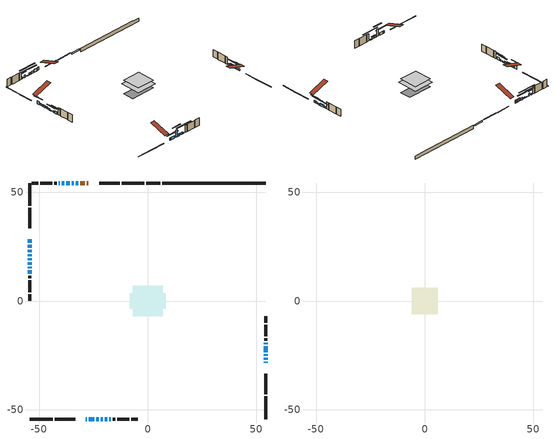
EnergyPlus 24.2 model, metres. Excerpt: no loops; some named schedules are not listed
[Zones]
conditioned space
 floor outside (Floor1 construction): -1.81,-1.81 -1.81,1.81 1.81,1.81 1.81,-1.81 z0.46
 floor adiabatic (Floor3 construction): -1.07,-1.07 -1.07,1.07 1.07,1.07 1.07,-1.07 z0.46
 floor adiabatic (AdiabaticFloorConstruction): -6.94,-6.94 -6.94,6.94 6.94,6.94 6.94,-6.94 z2.9
 floor foundation (Slab1 construction): -8.29,-3.6 -8.29,3.6 8.29,3.6 8.29,-3.6 z-1.98
 floor foundation (Slab2 construction): -1.07,-1.07 -1.07,1.07 1.07,1.07 1.07,-1.07 z-0.46
 wall outside (RimJoist1 construction): -1.52,54.28 -12.04,54.28 / -54.28,-54.28 -43.77,-54.28 / -54.28,54.28 -54.28,43.77 / 54.28,-54.28 54.28,-43.77 z0.46:0.76
 wall outside (RimJoist2 construction): -12.97,54.28 -22.36,54.28 / -42.84,-54.28 -33.45,-54.28 / -54.28,42.84 -54.28,33.45 / 54.28,-42.84 54.28,-33.45 z0.46:0.76
 wall outside (AdiabaticWallConstruction 1): -27.31,54.28 -28.12,54.28 / -29.05,54.28 -30.98,54.28 z0.46:2.49
 wall outside (AdiabaticWallConstruction): 54.28,-28.5 54.28,-27.99 / -28.5,-54.28 -28.09,-54.28 z0.46:1.99; -54.28,28.5 -54.28,26.87 z0.46:2.49; 54.28,-27.06 54.28,-26.2 / -21.65,-54.28 -20.78,-54.28 z0.46:1.73; 54.28,-25.27 54.28,-24.46 z0.46:1.48; -27.16,-54.28 -24.72,-54.28 / -31.9,54.28 -33.12,54.28 / -54.28,14.13 -54.28,12.45 z0.46:1.98; -23.8,-54.28 -22.58,-54.28 z0.46:5.34; -54.28,25.95 -54.28,24.47 / -54.28,21.45 -54.28,20.64 / -19.86,-54.28 -18.69,-54.28 z0.46:1.63; -54.28,23.54 -54.28,22.38 z0.46:1.78; -54.28,19.71 -54.28,18.79 / 54.28,-19.86 54.28,-19.3 / -40.44,54.28 -41,54.28 z0.46:1.38; 54.28,-23.53 54.28,-20.79 z0.46:1.68; -34.05,54.28 -34.91,54.28 z0.46:1.32; -17.76,-54.28 -16.94,-54.28 / -35.84,54.28 -37.47,54.28 z0.46:0.97; -38.4,54.28 -39.51,54.28 z0.46:2.19; -54.28,17.87 -54.28,16.64 z0.46:1.07; -54.28,15.72 -54.28,15.05 z0.46:1.43
 wall outside (Wall1 construction): -41.93,54.28 -43.08,54.28 / -16.02,-54.28 -14.87,-54.28 / -54.28,11.52 -54.28,10.37 / 54.28,-18.37 54.28,-17.22 z0.46:5.34
 wall outside (Wall2 construction): -44.01,54.28 -49.34,54.28 / -13.94,-54.28 -8.61,-54.28 / -54.28,9.44 -54.28,4.11 / 54.28,-16.29 54.28,-10.96 z0.46:5.34
 wall outside (Wall3 construction): -50.27,54.28 -53.36,54.28 / -7.68,-54.28 -4.59,-54.28 / -54.28,3.18 -54.28,0.09 / 54.28,-10.03 54.28,-6.94 z0.46:5.34
 wall foundation (FoundationWall1 construction): 6.74,54.28,-1.98 6.74,54.28,0.46 49.53,54.28,0.46 49.53,54.28,0.2 54.28,54.28,0.2 54.28,54.28,-1.98
 wall foundation (FoundationWall2 construction): 5.81,54.28 -0.59,54.28 z-0.46:0.45
 window (WindowConstruction 18): 54.28,-28.5 54.28,-27.99 z0.46:1.98
 window (WindowConstruction 3): -54.28,28.5 -54.28,26.87 z0.46:2.49
 window (WindowConstruction 4): 54.28,-27.06 54.28,-26.2 z0.46:1.73
 window (WindowConstruction 5): 54.28,-25.27 54.28,-24.46 z0.46:1.47
 window (WindowConstruction 6): -28.5,-54.28 -28.09,-54.28 z0.46:1.98
 window (WindowConstruction 7): -27.16,-54.28 -24.73,-54.28 z0.46:1.98
 window (WindowConstruction 8): -23.8,-54.28 -22.58,-54.28 z0.46:5.34
 window (WindowConstruction 9): -21.65,-54.28 -20.79,-54.28 z0.46:1.73
 window (WindowConstruction 10): -31.9,54.28 -33.12,54.28 z0.46:1.98
 window (WindowConstruction 11): -54.28,25.94 -54.28,24.47 z0.46:1.63
 window (WindowConstruction 12): -54.28,23.54 -54.28,22.38 z0.46:1.78
 window (WindowConstruction 13): -54.28,21.45 -54.28,20.64 z0.46:1.63
 window (WindowConstruction 14): -54.28,19.71 -54.28,18.79 z0.46:1.37
 window (WindowConstruction 15): 54.28,-23.53 54.28,-20.79 z0.46:1.68
 window (WindowConstruction 16): -19.86,-54.28 -18.69,-54.28 z0.46:1.63
 window (WindowConstruction 17): -34.05,54.28 -34.91,54.28 z0.46:1.32
 window (WindowConstruction 19): 54.28,-19.86 54.28,-19.3 z0.46:1.37
 window (WindowConstruction 22): -17.76,-54.28 -16.95,-54.28 z0.46:0.97
 window (WindowConstruction 23): -35.84,54.28 -37.47,54.28 z0.46:0.97
 window (WindowConstruction 20): -38.4,54.28 -39.51,54.28 z0.46:2.19
 window (WindowConstruction 21): -40.44,54.28 -41,54.28 z0.46:1.37
 window (WindowConstruction): -54.28,17.86 -54.28,16.65 z0.46:1.07
 window (WindowConstruction 1): -54.28,15.72 -54.28,15.05 z0.46:1.43
 window (WindowConstruction 2): -54.28,14.13 -54.28,12.45 z0.46:1.98
 door (Door): -27.31,54.28 -28.12,54.28 z0.46:2.49
 door (Door 1): -29.05,54.28 -30.97,54.28 z0.46:2.49
 ceiling adiabatic (AdiabaticFloorConstruction): 6.94,-6.94 6.94,6.94 -6.94,6.94 -6.94,-6.94 z2.9
attic - vented
 floor to conditioned space (Floor2 construction Reversed): -6.03,-6.03 -6.03,6.03 6.03,6.03 6.03,-6.03 z5.34
 roof outside (Roof1 construction): -26.38,54.28,5.34 -26.38,42.54,9.25 -23.29,42.54,9.25 -23.29,54.28,5.34; -29.43,-54.28,5.34 -29.43,-42.54,9.25 -32.52,-42.54,9.25 -32.52,-54.28,5.34; -54.28,29.43,5.34 -42.54,29.43,9.25 -42.54,32.52,9.25 -54.28,32.52,5.34; 54.28,-29.43,5.34 42.54,-29.43,9.25 42.54,-32.52,9.25 54.28,-32.52,5.34
shading: 54.28,-25.35 54.28,-31.14 54.7,-31.14 54.7,-25.35 z4.62; -54.28,24.23 -54.28,31.14 -54.7,31.14 -54.7,24.23 z5.13; 54.28,-23.56 54.28,-29.7 54.7,-29.7 54.7,-23.56 z4.37; 54.28,-21.82 54.28,-27.91 54.7,-27.91 54.7,-21.82 z4.11; -25.45,-54.28 -31.14,-54.28 -31.14,-54.7 -25.45,-54.7 z4.62; -22.09,-54.28 -29.8,-54.28 -29.8,-54.7 -22.09,-54.7 z4.62; -19.94,-54.28 -26.44,-54.28 -26.44,-54.7 -19.94,-54.7 z7.98; -20.58,-54.28 -21.85,-54.28 -21.85,-54.7 -20.58,-54.7 z1.93; -35.76,54.28 -29.26,54.28 -29.26,54.7 -35.76,54.7 z4.62; -54.28,24.27 -54.28,26.15 -54.7,26.15 -54.7,24.27 z1.83; -54.28,22.18 -54.28,23.74 -54.7,23.74 -54.7,22.18 z1.98; -54.28,20.44 -54.28,21.65 -54.7,21.65 -54.7,20.44 z1.83; -54.28,18.59 -54.28,19.91 -54.7,19.91 -54.7,18.59 z1.58; 54.28,-20.58 54.28,-23.73 54.7,-23.73 54.7,-20.58 z1.88; -18.49,-54.28 -20.06,-54.28 -20.06,-54.7 -18.49,-54.7 z1.83; -35.11,54.28 -33.85,54.28 -33.85,54.7 -35.11,54.7 z1.52; 54.28,-16.66 54.28,-22.5 54.7,-22.5 54.7,-16.66 z4.01; -11.49,-54.28 -23.22,-54.28 -23.22,-54.7 -11.49,-54.7 z6.43; -42.93,54.28 -30.38,54.28 -30.38,54.7 -42.93,54.7 z6.43; -42.15,54.28 -35.76,54.28 -35.76,54.7 -42.15,54.7 z4.83; -43.64,54.28 -37.8,54.28 -37.8,54.7 -43.64,54.7 z4.01; -54.28,14.01 -54.28,20.5 -54.7,20.5 -54.7,14.01 z3.71; -54.28,12.42 -54.28,18.36 -54.7,18.36 -54.7,12.42 z4.07; -54.28,9.81 -54.28,16.77 -54.7,16.77 -54.7,9.81 z4.62
[Building]
Building 1: Terrain=Suburbs
[Site:Location]
London AP_ON: Latitude {deg}=43.03; Longitude {deg}=-81.15; Time Zone {hr}=-5; Elevation {m}=278; Keep Site Location Information=Yes
[Site:GroundTemperature:Shallow]
3.98693, 1.93205, 1.76749, 2.74264, 6.6573, 10.5537, 13.9317, 16.0716, 16.2534, 14.513, 11.2211, 7.44421
[Site:WaterMainsTemperature]
Calculation Method=Schedule; Temperature Schedule=mains temperature schedule
[Material] Roughness=Rough; Thermal Absorptance=0.9
Name | Thickness {m} | Conductivity {W/m-K} | Density {kg/m3} | Specific Heat {J/kg-K} | Solar Absorptance | Visible Absorptance
asphalt or fiberglass shingles | 0.00635 | 0.162714 | 1121.4 | 1465.45 | 0.4 | 0.4
ceiling loosefill ins | 0.338667 | 0.0480833 | 16.02 | 1046.75 | 0.7 | 0.7
ceiling stud and cavity | 0.1397 | 0.645001 | 65.682 | 1177.47 | 0.7 | 0.7
concrete 4.0 in. | 0.1016 | 1.803125 | 2242.8 | 837.4 | 0.7 | 0.7
concrete 8.0 in. | 0.2032 | 1.803125 | 2242.8 | 837.4 | 0.7 | 0.7
door material | 0.04445 | 0.053851 | 512.64 | 1214.23 | 0.7 | 0.7
exterior vertical ins | 0.0460229 | 0.029427 | 32.04 | 1214.23 | 0.7 | 0.7
exterior vertical ins 1 | 0.00139922 | 0.029427 | 32.04 | 1214.23 | 0.7 | 0.7
floor covering | 0.0127 | 0.0433444 | 54.468 | 1339.84 | 0.6 | 0.6
floor covering 1 | 0.0127 | 9.015625 | 54.468 | 1339.84 | 0.6 | 0.6
floor rigid ins | 0.103632 | 0.029427 | 32.04 | 1214.23 | 0.7 | 0.7
floor rigid ins 1; wall rigid ins 1 | 0.512978 | 0.029427 | 32.04 | 1214.23 | 0.7 | 0.7
floor stud and cavity | 0.1397 | 0.163516 | 92.3553 | 1139.71 | 0.7 | 0.7
floor stud and cavity 1 | 0.0889 | 0.62952 | 50.32683 | 1063.81 | 0.7 | 0.7
floor stud and cavity 2 | 0.1397 | 1.75129 | 37.0049 | 1207.88 | 0.7 | 0.7
furniture material conditioned space 1 | 0.1524 | 0.115458 | 640.8 | 1214.23 | 0.6 | 0.6
gypsum board | 0.0127 | 0.160291 | 801 | 837.4 | 0.6 | 0.6
gypsum board 1 | 0.0127 | 0.160291 | 801 | 837.4 | 0.7 | 0.7
osb sheathing 0.5 in. | 0.0127 | 0.115458 | 512.64 | 1214.23 | 0.7 | 0.7
osb sheathing 0.75 in. | 0.01905 | 0.115458 | 512.64 | 1214.23 | 0.7 | 0.7
osb sheathing 2.0 in. | 0.0508 | 0.115458 | 512.64 | 1214.23 | 0.7 | 0.7
rim joist rigid ins; wall rigid ins | 0.051816 | 0.029427 | 32.04 | 1214.23 | 0.7 | 0.7
rim joist stud and cavity | 0.0508 | 0.0404867 | 125.044 | 1163.47 | 0.6 | 0.6
rim joist stud and cavity 1 | 0.0508 | 0.0290657 | 125.044 | 1163.47 | 0.6 | 0.6
wall stud and cavity | 0.1397 | 0.0908802 | 139.0536 | 1170.24 | 0.7 | 0.7
wall stud and cavity 1 | 0.1397 | 0.0902599 | 139.0536 | 1170.24 | 0.7 | 0.7
wall stud and cavity 2 | 0.1397 | 0.0935595 | 139.0536 | 1170.24 | 0.7 | 0.7
wall stud and cavity 3 | 0.0889 | 0.380278 | 52.3479 | 1209.89 | 0.7 | 0.7
wall stud and cavity 4 | 0.0889 | 0.391764 | 83.0341 | 1211.67 | 0.7 | 0.7
wood siding | 0.0254 | 0.102417 | 544.68 | 1172.36 | 0.4 | 0.4
wood siding 1; wood siding 2; wood siding 3 | 0.0254 | 0.102417 | 544.68 | 1172.36 | 0.7 | 0.7
[WindowMaterial:SimpleGlazingSystem]
Name | U-Factor {W/m2-K} | Solar Heat Gain Coefficient
WindowMaterial | 2.986628 | 0.53
WindowMaterial 1 | 2.986628 | 0.52
WindowMaterial 10 | 2.21669 | 0.53
WindowMaterial 11 | 3.05249 | 0.42
WindowMaterial 12 | 3.02581 | 0.51
WindowMaterial 13 | 2.97414 | 0.58
WindowMaterial 14 | 2.99117 | 0.56
WindowMaterial 15 | 3.03376 | 0.49
WindowMaterial 16 | 3.10359 | 0.5
WindowMaterial 17 | 2.986628 | 0.6
WindowMaterial 18 | 2.96789 | 0.62
WindowMaterial 19 | 3.0542 | 0.42
WindowMaterial 2 | 2.7913 | 0.64
WindowMaterial 3 | 2.98209 | 0.59
WindowMaterial 4 | 2.99571 | 0.54
WindowMaterial 5 | 2.95256 | 0.63
WindowMaterial 6 | 3.03659 | 0.46
WindowMaterial 7 | 2.92474 | 0.62
WindowMaterial 8 | 2.88386 | 0.7
WindowMaterial 9 | 2.969594 | 0.58
[Construction]
AdiabaticFloorConstruction: floor stud and cavity 2, floor rigid ins 1, osb sheathing 0.75 in., floor covering
AdiabaticWallConstruction: wood siding 2, wall rigid ins 1, wall stud and cavity 3, gypsum board
AdiabaticWallConstruction 1: wood siding 3, wall rigid ins 1, wall stud and cavity 3, gypsum board
Door; Door 1: door material
Floor1 construction: floor stud and cavity, floor rigid ins, osb sheathing 0.75 in., floor covering
Floor2 construction Reversed: gypsum board, ceiling stud and cavity, ceiling loosefill ins
Floor3 construction: floor stud and cavity 1, floor covering 1
FoundationWall1 construction; FoundationWall2 construction: concrete 8.0 in., gypsum board 1
furniture construction conditioned space 1: furniture material conditioned space 1
PartitionWallConstruction: gypsum board, wall stud and cavity 4, gypsum board
RimJoist1 construction: wood siding 1, rim joist rigid ins, osb sheathing 2.0 in., rim joist stud and cavity
RimJoist2 construction: wood siding 1, osb sheathing 2.0 in., rim joist stud and cavity 1
Roof1 construction: asphalt or fiberglass shingles
Slab1 construction; Slab2 construction: concrete 4.0 in.
Wall1 construction: wood siding, wall rigid ins, osb sheathing 0.5 in., wall stud and cavity, gypsum board
Wall2 construction: wood siding, wall rigid ins, osb sheathing 0.5 in., wall stud and cavity 1, gypsum board
Wall3 construction: wood siding, wall rigid ins, osb sheathing 0.5 in., wall stud and cavity 2, gypsum board
WindowConstruction: WindowMaterial
WindowConstruction 1: WindowMaterial 1
WindowConstruction 10; WindowConstruction 6: WindowMaterial 6
WindowConstruction 11: WindowMaterial 9
WindowConstruction 12: WindowMaterial 10
WindowConstruction 13: WindowMaterial 11
WindowConstruction 14: WindowMaterial 12
WindowConstruction 15: WindowMaterial 13
WindowConstruction 16: WindowMaterial 14
WindowConstruction 17: WindowMaterial 15
WindowConstruction 18: WindowMaterial 16
WindowConstruction 19; WindowConstruction 21: WindowMaterial 17
WindowConstruction 2: WindowMaterial 2
WindowConstruction 20: WindowMaterial 18
WindowConstruction 22; WindowConstruction 23: WindowMaterial 19
WindowConstruction 3: WindowMaterial 3
WindowConstruction 4; WindowConstruction 9: WindowMaterial 4
WindowConstruction 5: WindowMaterial 5
WindowConstruction 7: WindowMaterial 7
WindowConstruction 8: WindowMaterial 8
[Zone] Multiplier=1; Part of Total Floor Area=Yes
Name | Volume {m3}
attic - vented | 92.2906
conditioned space | 776.6
[Space]
Name | Zone | Volume {m3}
attic - vented 1 | attic - vented | 92.2906
conditioned space 1 | conditioned space | 776.6
[ZoneInfiltration:EffectiveLeakageArea]
infil attic - vented 1: Zone or Space=attic - vented 1; Schedule=Always On Discrete; Effective Air Leakage Area {cm2}=6339.49; Stack Coefficient=0.000272123; Wind Coefficient=1.11456e-05
[ZoneMixing]
whole house fan mix: Zone or Space=attic - vented; Schedule=Always On Continuous; Design Flow Rate Calculation Method=Flow/Zone; Design Flow Rate {m3/s}=0; Source Zone or Space=conditioned space
[SurfaceProperty:ExposedFoundationPerimeter] Exposed Perimeter Calculation Method=TotalExposedPerimeter
Name | Total Exposed Perimeter {m}
Slab1 | 47.549
Slab2 | 6.40101
[InternalMass] Zone or ZoneList=conditioned space; Space or SpaceList=conditioned space 1
Name | Construction | Surface Area {m2}
furniture mass conditioned space 1 | furniture construction conditioned space 1 | 133.628
partition wall mass | PartitionWallConstruction | 329.52
[Lights]
interior lighting: Zone or ZoneList or Space or SpaceList=conditioned space 1; Schedule=interior lighting schedule; Design Level Calculation Method=LightingLevel; Lighting Level {W}=343.2; Return Air Fraction=0; Fraction Radiant=0.6; Fraction Visible=0.2; Fraction Replaceable=1
[People]
occupants: Zone or ZoneList or Space or SpaceList=conditioned space 1; Number of People Schedule=occupants schedule; Number of People Calculation Method=People; Number of People=3; Fraction Radiant=0.314171; Sensible Heat Fraction=0.56303; Activity Level Schedule=occupants activity schedule; Carbon Dioxide Generation Rate {m3/s-W}=0; Enable ASHRAE 55 Comfort Warnings=No; Mean Radiant Temperature Calculation Type=EnclosureAveraged
[ElectricEquipment] Zone or ZoneList or Space or SpaceList=conditioned space 1; Design Level Calculation Method=EquipmentLevel
Name | Schedule | Design Level {W} | Fraction Latent | Fraction Radiant | Fraction Lost
clothes dryer | clothes dryer schedule | 140.772 | 0.015 | 0.081 | 0.85
clothes washer | clothes washer schedule | 32.1985 | 0.03 | 0.162 | 0.7
cooking range | cooking range schedule | 215.147 | 0.08 | 0.432 | 0.2
dishwasher | dishwasher schedule | 66.8632 | 0.3 | 0.18 | 0.4
fridge | fridge schedule | 72.9452 | 0 | 0.6 | 0
mech vent bath fan 0 | mech vent bath fan 0 schedule | 50.2 | 0 | 0 | 1
mech vent bath fan 1 | mech vent bath fan 1 schedule | 50.2 | 0 | 0 | 1
mech vent bath fan 2 | mech vent bath fan 2 schedule | 50.2 | 0 | 0 | 1
mech vent bath fan 3 | mech vent bath fan 3 schedule | 50.2 | 0 | 0 | 1
mech vent house fan | mech vent house fan schedule | 0 | 0 | 0 | 1
mech vent house fan cfis | mech vent house fan cfis schedule | 0 | 0 | 0 | 0
mech vent range fan 0 | mech vent range fan 0 schedule | 57 | 0 | 0 | 1
misc plug loads | misc plug loads schedule | 494.7 | 0.045 | 0.513 | 0.1
whole house fan | Always On Discrete | 0 | 0 | 0 | 1
[OtherEquipment] Zone or ZoneList or Space or SpaceList=conditioned space 1; Design Level Calculation Method=EquipmentLevel
Name | Fuel Type | Schedule | Design Level {W} | Fraction Latent | Fraction Radiant | Fraction Lost
clothes dryer 1 | Electricity | clothes dryer schedule | 0 | 0.015 | 0.081 | 0.85
cooking range 1 | Electricity | cooking range schedule | 0 | 0.08 | 0.432 | 0.2
general water use latent | None | general water use schedule | 62.594 | 1 | 0 | 0
general water use sensible | None | general water use schedule | -61.6891 | 0 | 0.6 | 0
mech vent house fan latent load | None | Always On Discrete | 0 | 1 | 0 | 0
mech vent house fan sensible load | None | Always On Discrete | 0 | 0 | 0 | 0
water heater energy adjustment1 | NaturalGas | Always On Discrete | 0.01 | 0 | 0 | 1
[ZoneInfiltration:DesignFlowRate] Zone or ZoneList or Space or SpaceList=conditioned space 1; Schedule=Always On Discrete; Design Flow Rate Calculation Method=Flow/Zone; Design Flow Rate {m3/s}=0
infil flow; natural vent flow; whole house fan flow
[Foundation:Kiva] Initial Indoor Air Temperature {C}=18; Wall Depth Below Slab {m}=0.2032; Custom Block X Position 1 {m}=0.2159; Custom Block Z Position 1 {m}=0
Name | Wall Height Above Grade {m} | Custom Block Material Name 1 | Custom Block Depth 1 {m}
Foundation Kiva 1 | 0.459974 | exterior vertical ins | 2.43998
Foundation Kiva 2 | 0.450007 | exterior vertical ins 1 | 0.910011
[Foundation:Kiva:Settings]
Soil Conductivity {W/m-K}=0.849921; Soil Density {kg/m3}=1842.3; Soil Specific Heat {J/kg-K}=418.7; Ground Solar Absorptivity=0.9; Ground Thermal Absorptivity=0.9; Ground Surface Roughness {m}=0.03; Far-Field Width {m}=40; Deep-Ground Boundary Condition=ZeroFlux; Deep-Ground Depth {m}=40; Minimum Cell Dimension {m}=0.2; Maximum Cell Growth Coefficient=3; Simulation Timestep=Timestep
[Exterior:Lights]
exterior lighting: Schedule=exterior lighting schedule; Design Level {W}=75.6
[Schedule:Constant]
Name | Hourly Value
Always On Continuous; mech vent house fan schedule; mech vent house fan cfis schedule; Always On Discrete | 1
occupants activity schedule | 117.228
fridge schedule | 0
[Schedule:Week:Daily]
interior lighting schedule Week Rule - Jan1-Jan27: interior lighting schedule day, interior lighting schedule day, interior lighting schedule day, interior lighting schedule day, interior lighting schedule day, interior lighting schedule day, interior lighting schedule day, interior lighting schedule default day, interior lighting schedule default day, interior lighting schedule default day, interior lighting schedule default day, interior lighting schedule default day
interior lighting schedule Week Rule - Jan28-Feb3: interior lighting schedule day, interior lighting schedule day, interior lighting schedule day, interior lighting schedule day, interior lighting schedule day 1, interior lighting schedule day 1, interior lighting schedule day 1, interior lighting schedule default day, interior lighting schedule default day, interior lighting schedule default day, interior lighting schedule default day, interior lighting schedule default day
interior lighting schedule Week Rule - Feb4-Feb24: interior lighting schedule day 1, interior lighting schedule day 1, interior lighting schedule day 1, interior lighting schedule day 1, interior lighting schedule day 1, interior lighting schedule day 1, interior lighting schedule day 1, interior lighting schedule default day, interior lighting schedule default day, interior lighting schedule default day, interior lighting schedule default day, interior lighting schedule default day
interior lighting schedule Week Rule - Feb25-Mar3: interior lighting schedule day 1, interior lighting schedule day 1, interior lighting schedule day 1, interior lighting schedule day 1, interior lighting schedule day 2, interior lighting schedule day 2, interior lighting schedule day 2, interior lighting schedule default day, interior lighting schedule default day, interior lighting schedule default day, interior lighting schedule default day, interior lighting schedule default day
interior lighting schedule Week Rule - Mar4-Mar31: interior lighting schedule day 2, interior lighting schedule day 2, interior lighting schedule day 2, interior lighting schedule day 2, interior lighting schedule day 2, interior lighting schedule day 2, interior lighting schedule day 2, interior lighting schedule default day, interior lighting schedule default day, interior lighting schedule default day, interior lighting schedule default day, interior lighting schedule default day
interior lighting schedule Week Rule - Apr1-Apr28: interior lighting schedule day 3, interior lighting schedule day 3, interior lighting schedule day 3, interior lighting schedule day 3, interior lighting schedule day 3, interior lighting schedule day 3, interior lighting schedule day 3, interior lighting schedule default day, interior lighting schedule default day, interior lighting schedule default day, interior lighting schedule default day, interior lighting schedule default day
interior lighting schedule Week Rule - Apr29-May5: interior lighting schedule day 3, interior lighting schedule day 3, interior lighting schedule day 4, interior lighting schedule day 4, interior lighting schedule day 4, interior lighting schedule day 4, interior lighting schedule day 4, interior lighting schedule default day, interior lighting schedule default day, interior lighting schedule default day, interior lighting schedule default day, interior lighting schedule default day
interior lighting schedule Week Rule - May6-May26: interior lighting schedule day 4, interior lighting schedule day 4, interior lighting schedule day 4, interior lighting schedule day 4, interior lighting schedule day 4, interior lighting schedule day 4, interior lighting schedule day 4, interior lighting schedule default day, interior lighting schedule default day, interior lighting schedule default day, interior lighting schedule default day, interior lighting schedule default day
interior lighting schedule Week Rule - May27-Jun2: interior lighting schedule day 4, interior lighting schedule day 4, interior lighting schedule day 4, interior lighting schedule day 4, interior lighting schedule day 4, interior lighting schedule day 5, interior lighting schedule day 5, interior lighting schedule default day, interior lighting schedule default day, interior lighting schedule default day, interior lighting schedule default day, interior lighting schedule default day
interior lighting schedule Week Rule - Jun3-Jun30: interior lighting schedule day 5, interior lighting schedule day 5, interior lighting schedule day 5, interior lighting schedule day 5, interior lighting schedule day 5, interior lighting schedule day 5, interior lighting schedule day 5, interior lighting schedule default day, interior lighting schedule default day, interior lighting schedule default day, interior lighting schedule default day, interior lighting schedule default day
interior lighting schedule Week Rule - Jul1-Jul28: interior lighting schedule day 6, interior lighting schedule day 6, interior lighting schedule day 6, interior lighting schedule day 6, interior lighting schedule day 6, interior lighting schedule day 6, interior lighting schedule day 6, interior lighting schedule default day, interior lighting schedule default day, interior lighting schedule default day, interior lighting schedule default day, interior lighting schedule default day
interior lighting schedule Week Rule - Jul29-Aug4: interior lighting schedule day 6, interior lighting schedule day 6, interior lighting schedule day 6, interior lighting schedule day 7, interior lighting schedule day 7, interior lighting schedule day 7, interior lighting schedule day 7, interior lighting schedule default day, interior lighting schedule default day, interior lighting schedule default day, interior lighting schedule default day, interior lighting schedule default day
interior lighting schedule Week Rule - Aug5-Aug25: interior lighting schedule day 7, interior lighting schedule day 7, interior lighting schedule day 7, interior lighting schedule day 7, interior lighting schedule day 7, interior lighting schedule day 7, interior lighting schedule day 7, interior lighting schedule default day, interior lighting schedule default day, interior lighting schedule default day, interior lighting schedule default day, interior lighting schedule default day
interior lighting schedule Week Rule - Aug26-Sep1: interior lighting schedule day 7, interior lighting schedule day 7, interior lighting schedule day 7, interior lighting schedule day 7, interior lighting schedule day 7, interior lighting schedule day 7, interior lighting schedule day 8, interior lighting schedule default day, interior lighting schedule default day, interior lighting schedule default day, interior lighting schedule default day, interior lighting schedule default day
interior lighting schedule Week Rule - Sep2-Sep29: interior lighting schedule day 8, interior lighting schedule day 8, interior lighting schedule day 8, interior lighting schedule day 8, interior lighting schedule day 8, interior lighting schedule day 8, interior lighting schedule day 8, interior lighting schedule default day, interior lighting schedule default day, interior lighting schedule default day, interior lighting schedule default day, interior lighting schedule default day
interior lighting schedule Week Rule - Sep30-Oct6: interior lighting schedule day 8, interior lighting schedule day 9, interior lighting schedule day 9, interior lighting schedule day 9, interior lighting schedule day 9, interior lighting schedule day 9, interior lighting schedule day 9, interior lighting schedule default day, interior lighting schedule default day, interior lighting schedule default day, interior lighting schedule default day, interior lighting schedule default day
interior lighting schedule Week Rule - Oct7-Oct27: interior lighting schedule day 9, interior lighting schedule day 9, interior lighting schedule day 9, interior lighting schedule day 9, interior lighting schedule day 9, interior lighting schedule day 9, interior lighting schedule day 9, interior lighting schedule default day, interior lighting schedule default day, interior lighting schedule default day, interior lighting schedule default day, interior lighting schedule default day
interior lighting schedule Week Rule - Oct28-Nov3: interior lighting schedule day 9, interior lighting schedule day 9, interior lighting schedule day 9, interior lighting schedule day 9, interior lighting schedule day 10, interior lighting schedule day 10, interior lighting schedule day 10, interior lighting schedule default day, interior lighting schedule default day, interior lighting schedule default day, interior lighting schedule default day, interior lighting schedule default day
interior lighting schedule Week Rule - Nov4-Nov24: interior lighting schedule day 10, interior lighting schedule day 10, interior lighting schedule day 10, interior lighting schedule day 10, interior lighting schedule day 10, interior lighting schedule day 10, interior lighting schedule day 10, interior lighting schedule default day, interior lighting schedule default day, interior lighting schedule default day, interior lighting schedule default day, interior lighting schedule default day
interior lighting schedule Week Rule - Nov25-Dec1: interior lighting schedule day 10, interior lighting schedule day 10, interior lighting schedule day 10, interior lighting schedule day 10, interior lighting schedule day 10, interior lighting schedule day 10, interior lighting schedule day 11, interior lighting schedule default day, interior lighting schedule default day, interior lighting schedule default day, interior lighting schedule default day, interior lighting schedule default day
interior lighting schedule Week Rule - Dec2-Dec31: interior lighting schedule day 11, interior lighting schedule day 11, interior lighting schedule day 11, interior lighting schedule day 11, interior lighting schedule day 11, interior lighting schedule day 11, interior lighting schedule day 11, interior lighting schedule default day, interior lighting schedule default day, interior lighting schedule default day, interior lighting schedule default day, interior lighting schedule default day
occupants schedule Week Rule - Jan1-Dec31: occupants schedule day, occupants schedule day, occupants schedule day, occupants schedule day, occupants schedule day, occupants schedule day, occupants schedule day, occupants schedule default day, occupants schedule default day, occupants schedule default day, occupants schedule default day, occupants schedule default day
clothes dryer schedule Week Rule - Jan1-Dec31: clothes dryer schedule day, clothes dryer schedule day, clothes dryer schedule day, clothes dryer schedule day, clothes dryer schedule day, clothes dryer schedule day, clothes dryer schedule day, clothes dryer schedule default day, clothes dryer schedule default day, clothes dryer schedule default day, clothes dryer schedule default day, clothes dryer schedule default day
clothes washer schedule Week Rule - Jan1-Dec31: clothes washer schedule day, clothes washer schedule day, clothes washer schedule day, clothes washer schedule day, clothes washer schedule day, clothes washer schedule day, clothes washer schedule day, clothes washer schedule default day, clothes washer schedule default day, clothes washer schedule default day, clothes washer schedule default day, clothes washer schedule default day
cooking range schedule Week Rule - Jan1-Dec31: cooking range schedule day, cooking range schedule day, cooking range schedule day, cooking range schedule day, cooking range schedule day, cooking range schedule day, cooking range schedule day, cooking range schedule default day, cooking range schedule default day, cooking range schedule default day, cooking range schedule default day, cooking range schedule default day
dishwasher schedule Week Rule - Jan1-Dec31: dishwasher schedule day, dishwasher schedule day, dishwasher schedule day, dishwasher schedule day, dishwasher schedule day, dishwasher schedule day, dishwasher schedule day, dishwasher schedule default day, dishwasher schedule default day, dishwasher schedule default day, dishwasher schedule default day, dishwasher schedule default day
mech vent bath fan 0 schedule Week Rule - Jan1-Dec31: mech vent bath fan 0 schedule day, mech vent bath fan 0 schedule day, mech vent bath fan 0 schedule day, mech vent bath fan 0 schedule day, mech vent bath fan 0 schedule day, mech vent bath fan 0 schedule day, mech vent bath fan 0 schedule day, mech vent bath fan 0 schedule default day, mech vent bath fan 0 schedule default day, mech vent bath fan 0 schedule default day, mech vent bath fan 0 schedule default day, mech vent bath fan 0 schedule default day
mech vent bath fan 1 schedule Week Rule - Jan1-Dec31: mech vent bath fan 1 schedule day, mech vent bath fan 1 schedule day, mech vent bath fan 1 schedule day, mech vent bath fan 1 schedule day, mech vent bath fan 1 schedule day, mech vent bath fan 1 schedule day, mech vent bath fan 1 schedule day, mech vent bath fan 1 schedule default day, mech vent bath fan 1 schedule default day, mech vent bath fan 1 schedule default day, mech vent bath fan 1 schedule default day, mech vent bath fan 1 schedule default day
mech vent bath fan 2 schedule Week Rule - Jan1-Dec31: mech vent bath fan 2 schedule day, mech vent bath fan 2 schedule day, mech vent bath fan 2 schedule day, mech vent bath fan 2 schedule day, mech vent bath fan 2 schedule day, mech vent bath fan 2 schedule day, mech vent bath fan 2 schedule day, mech vent bath fan 2 schedule default day, mech vent bath fan 2 schedule default day, mech vent bath fan 2 schedule default day, mech vent bath fan 2 schedule default day, mech vent bath fan 2 schedule default day
mech vent bath fan 3 schedule Week Rule - Jan1-Dec31: mech vent bath fan 3 schedule day, mech vent bath fan 3 schedule day, mech vent bath fan 3 schedule day, mech vent bath fan 3 schedule day, mech vent bath fan 3 schedule day, mech vent bath fan 3 schedule day, mech vent bath fan 3 schedule day, mech vent bath fan 3 schedule default day, mech vent bath fan 3 schedule default day, mech vent bath fan 3 schedule default day, mech vent bath fan 3 schedule default day, mech vent bath fan 3 schedule default day
mech vent range fan 0 schedule Week Rule - Jan1-Dec31: mech vent range fan 0 schedule day, mech vent range fan 0 schedule day, mech vent range fan 0 schedule day, mech vent range fan 0 schedule day, mech vent range fan 0 schedule day, mech vent range fan 0 schedule day, mech vent range fan 0 schedule day, mech vent range fan 0 schedule default day, mech vent range fan 0 schedule default day, mech vent range fan 0 schedule default day, mech vent range fan 0 schedule default day, mech vent range fan 0 schedule default day
misc plug loads schedule Week Rule - Jan1-Dec31: misc plug loads schedule day, misc plug loads schedule day, misc plug loads schedule day, misc plug loads schedule day, misc plug loads schedule day, misc plug loads schedule day, misc plug loads schedule day, misc plug loads schedule default day, misc plug loads schedule default day, misc plug loads schedule default day, misc plug loads schedule default day, misc plug loads schedule default day
general water use schedule Week Rule - Jan1-Dec31: general water use schedule day, general water use schedule day, general water use schedule day, general water use schedule day, general water use schedule day, general water use schedule day, general water use schedule day, general water use schedule default day, general water use schedule default day, general water use schedule default day, general water use schedule default day, general water use schedule default day
[Schedule:Year]
interior lighting schedule: interior lighting schedule Week Rule - Jan1-Jan27, 1, 1, 1, 27, interior lighting schedule Week Rule - Jan28-Feb3, 1, 28, 2, 3, interior lighting schedule Week Rule - Feb4-Feb24, 2, 4, 2, 24, interior lighting schedule Week Rule - Feb25-Mar3, 2, 25, 3, 3, interior lighting schedule Week Rule - Mar4-Mar31, 3, 4, 3, 31, interior lighting schedule Week Rule - Apr1-Apr28, 4, 1, 4, 28, interior lighting schedule Week Rule - Apr29-May5, 4, 29, 5, 5, interior lighting schedule Week Rule - May6-May26, 5, 6, 5, 26, interior lighting schedule Week Rule - May27-Jun2, 5, 27, 6, 2, interior lighting schedule Week Rule - Jun3-Jun30, 6, 3, 6, 30, interior lighting schedule Week Rule - Jul1-Jul28, 7, 1, 7, 28, interior lighting schedule Week Rule - Jul29-Aug4, 7, 29, 8, 4, interior lighting schedule Week Rule - Aug5-Aug25, 8, 5, 8, 25, interior lighting schedule Week Rule - Aug26-Sep1, 8, 26, 9, 1, interior lighting schedule Week Rule - Sep2-Sep29, 9, 2, 9, 29, interior lighting schedule Week Rule - Sep30-Oct6, 9, 30, 10, 6, interior lighting schedule Week Rule - Oct7-Oct27, 10, 7, 10, 27, interior lighting schedule Week Rule - Oct28-Nov3, 10, 28, 11, 3, interior lighting schedule Week Rule - Nov4-Nov24, 11, 4, 11, 24, interior lighting schedule Week Rule - Nov25-Dec1, 11, 25, 12, 1, interior lighting schedule Week Rule - Dec2-Dec31, 12, 2, 12, 31
occupants schedule: occupants schedule Week Rule - Jan1-Dec31, 1, 1, 12, 31
clothes dryer schedule: clothes dryer schedule Week Rule - Jan1-Dec31, 1, 1, 12, 31
clothes washer schedule: clothes washer schedule Week Rule - Jan1-Dec31, 1, 1, 12, 31
cooking range schedule: cooking range schedule Week Rule - Jan1-Dec31, 1, 1, 12, 31
dishwasher schedule: dishwasher schedule Week Rule - Jan1-Dec31, 1, 1, 12, 31
mech vent bath fan 0 schedule: mech vent bath fan 0 schedule Week Rule - Jan1-Dec31, 1, 1, 12, 31
mech vent bath fan 1 schedule: mech vent bath fan 1 schedule Week Rule - Jan1-Dec31, 1, 1, 12, 31
mech vent bath fan 2 schedule: mech vent bath fan 2 schedule Week Rule - Jan1-Dec31, 1, 1, 12, 31
mech vent bath fan 3 schedule: mech vent bath fan 3 schedule Week Rule - Jan1-Dec31, 1, 1, 12, 31
mech vent range fan 0 schedule: mech vent range fan 0 schedule Week Rule - Jan1-Dec31, 1, 1, 12, 31
misc plug loads schedule: misc plug loads schedule Week Rule - Jan1-Dec31, 1, 1, 12, 31
general water use schedule: general water use schedule Week Rule - Jan1-Dec31, 1, 1, 12, 31
exterior lighting schedule: exterior lighting schedule Week Rule - Jan1-Jan27, 1, 1, 1, 27, exterior lighting schedule Week Rule - Jan28-Feb3, 1, 28, 2, 3, exterior lighting schedule Week Rule - Feb4-Feb24, 2, 4, 2, 24, exterior lighting schedule Week Rule - Feb25-Mar3, 2, 25, 3, 3, exterior lighting schedule Week Rule - Mar4-Mar31, 3, 4, 3, 31, exterior lighting schedule Week Rule - Apr1-Apr28, 4, 1, 4, 28, exterior lighting schedule Week Rule - Apr29-May5, 4, 29, 5, 5, exterior lighting schedule Week Rule - May6-May26, 5, 6, 5, 26, exterior lighting schedule Week Rule - May27-Jun2, 5, 27, 6, 2, exterior lighting schedule Week Rule - Jun3-Jun30, 6, 3, 6, 30, exterior lighting schedule Week Rule - Jul1-Jul28, 7, 1, 7, 28, exterior lighting schedule Week Rule - Jul29-Aug4, 7, 29, 8, 4, exterior lighting schedule Week Rule - Aug5-Aug25, 8, 5, 8, 25, exterior lighting schedule Week Rule - Aug26-Sep1, 8, 26, 9, 1, exterior lighting schedule Week Rule - Sep2-Sep29, 9, 2, 9, 29, exterior lighting schedule Week Rule - Sep30-Oct6, 9, 30, 10, 6, exterior lighting schedule Week Rule - Oct7-Oct27, 10, 7, 10, 27, exterior lighting schedule Week Rule - Oct28-Nov3, 10, 28, 11, 3, exterior lighting schedule Week Rule - Nov4-Nov24, 11, 4, 11, 24, exterior lighting schedule Week Rule - Nov25-Dec1, 11, 25, 12, 1, exterior lighting schedule Week Rule - Dec2-Dec31, 12, 2, 12, 31
[Schedule:Compact]
mains temperature schedule: Through: 01/01, For: AllDays, Until: 24:00, 7.96722, Through: 01/02, For: AllDays, Until: 24:00, 7.89722, Through: 01/03, For: AllDays, Until: 24:00, 7.82778, Through: 01/04, For: AllDays, Until: 24:00, 7.76, Through: 01/05, For: AllDays, Until: 24:00, 7.69333, Through: 01/06, For: AllDays, Until: 24:00, 7.62778, Through: 01/07, For: AllDays, Until: 24:00, 7.56389, Through: 01/08, For: AllDays, Until: 24:00, 7.50167, Through: 01/09, For: AllDays, Until: 24:00, 7.44056, Through: 01/10, For: AllDays, Until: 24:00, 7.38056, Through: 01/11, For: AllDays, Until: 24:00, 7.32222, Through: 01/12, For: AllDays, Until: 24:00, 7.26556, Through: 01/13, For: AllDays, Until: 24:00, 7.21, Through: 01/14, For: AllDays, Until: 24:00, 7.15556, Through: 01/15, For: AllDays, Until: 24:00, 7.10333, Through: 01/16, For: AllDays, Until: 24:00, 7.05222, Through: 01/17, For: AllDays, Until: 24:00, 7.00278, Through: 01/18, For: AllDays, Until: 24:00, 6.955, Through: 01/19, For: AllDays, Until: 24:00, 6.90833, Through: 01/20, For: AllDays, Until: 24:00, 6.86389, Through: 01/21, For: AllDays, Until: 24:00, 6.82056, Through: 01/22, For: AllDays, Until: 24:00, 6.77889, Through: 01/23, For: AllDays, Until: 24:00, 6.73889, Through: 01/24, For: AllDays, Until: 24:00, 6.7, Through: 01/25, For: AllDays, Until: 24:00, 6.66333, Through: 01/26, For: AllDays, Until: 24:00, 6.62833, Through: 01/27, For: AllDays, Until: 24:00, 6.59444, Through: 01/28, For: AllDays, Until: 24:00, 6.56278, Through: 01/29, For: AllDays, Until: 24:00, 6.53222, Through: 01/30, For: AllDays, Until: 24:00, 6.50389, Through: 01/31, For: AllDays, Until: 24:00, 6.47722, Through: 02/01, For: AllDays, Until: 24:00, 6.45167, Through: 02/02, For: AllDays, Until: 24:00, 6.42833, Through: 02/03, For: AllDays, Until: 24:00, 6.40667, Through: 02/04, For: AllDays, Until: 24:00, 6.38611, Through: 02/05, For: AllDays, Until: 24:00, 6.36778, Through: 02/06, For: AllDays, Until: 24:00, 6.35111, Through: 02/07, For: AllDays, Until: 24:00, 6.33611, Through: 02/08, For: AllDays, Until: 24:00, 6.32333, Through: 02/09, For: AllDays, Until: 24:00, 6.31167, Through: 02/10, For: AllDays, Until: 24:00, 6.30222, Through: 02/11, For: AllDays, Until: 24:00, 6.29389, Through: 02/12, For: AllDays, Until: 24:00, 6.28778, Through: 02/13, For: AllDays, Until: 24:00, 6.28333, Through: 02/14, For: AllDays, Until: 24:00, 6.28056, Through: 02/15, For: AllDays, Until: 24:00, 6.27944, Through: 02/16, For: AllDays, Until: 24:00, 6.28, Through: 02/17, For: AllDays, Until: 24:00, 6.28278, Through: 02/18, For: AllDays, Until: 24:00, 6.28722, Through: 02/19, For: AllDays, Until: 24:00, 6.29278, Through: 02/20, For: AllDays, Until: 24:00, 6.30056, Through: 02/21, For: AllDays, Until: 24:00, 6.31, Through: 02/22, For: AllDays, Until: 24:00, 6.32111, Through: 02/23, For: AllDays, Until: 24:00, 6.33444, Through: 02/24, For: AllDays, Until: 24:00, 6.34889, Through: 02/25, For: AllDays, Until: 24:00, 6.36556, Through: 02/26, For: AllDays, Until: 24:00, 6.38333, Through: 02/27, For: AllDays, Until: 24:00, 6.40333, Through: 02/28, For: AllDays, Until: 24:00, 6.425, Through: 03/01, For: AllDays, Until: 24:00, 6.44833, Through: 03/02, For: AllDays, Until: 24:00, 6.47278, Through: 03/03, For: AllDays, Until: 24:00, 6.49944, Through: 03/04, For: AllDays, Until: 24:00, 6.52778, Through: 03/05, For: AllDays, Until: 24:00, 6.55778, Through: 03/06, For: AllDays, Until: 24:00, 6.58944, Through: 03/07, For: AllDays, Until: 24:00, 6.62278, Through: 03/08, For: AllDays, Until: 24:00, 6.65778, Through: 03/09, For: AllDays, Until: 24:00, 6.69444, Through: 03/10, For: AllDays, Until: 24:00, 6.73278, Through: 03/11, For: AllDays, Until: 24:00, 6.77278, Through: 03/12, For: AllDays, Until: 24:00, 6.81389, Through: 03/13, For: AllDays, Until: 24:00, 6.85722, Through: 03/14, For: AllDays, Until: 24:00, 6.90167, Through: 03/15, For: AllDays, Until: 24:00, 6.94778, Through: 03/16, For: AllDays, Until: 24:00, 6.99556, Through: 03/17, For: AllDays, Until: 24:00, 7.045, Through: 03/18, For: AllDays, Until: 24:00, 7.09556, Through: 03/19, For: AllDays, Until: 24:00, 7.14778, Through: 03/20, For: AllDays, Until: 24:00, 7.20167, Through: 03/21, For: AllDays, Until: 24:00, 7.25667, Through: 03/22, For: AllDays, Until: 24:00, 7.31333, Through: 03/23, For: AllDays, Until: 24:00, 7.37167, Through: 03/24, For: AllDays, Until: 24:00, 7.43111, Through: 03/25, For: AllDays, Until: 24:00, 7.49222, Through: 03/26, For: AllDays, Until: 24:00, 7.55444, Through: 03/27, For: AllDays, Until: 24:00, 7.61833, Through: 03/28, For: AllDays, Until: 24:00, 7.68333, Through: 03/29, For: AllDays, Until: 24:00, 7.74944, Through: 03/30, For: AllDays, Until: 24:00, 7.81722, Through: 03/31, For: AllDays, Until: 24:00, 7.88667, Through: 04/01, For: AllDays, Until: 24:00, 7.95667, Through: 04/02, For: AllDays, Until: 24:00, 8.02833, Through: 04/03, For: AllDays, Until: 24:00, 8.10111, Through: 04/04, For: AllDays, Until: 24:00, 8.175, Through: 04/05, For: AllDays, Until: 24:00, 8.25, Through: 04/06, For: AllDays, Until: 24:00, 8.32667, Through: 04/07, For: AllDays, Until: 24:00, 8.40389, Through: 04/08, For: AllDays, Until: 24:00, 8.48278, Through: 04/09, For: AllDays, Until: 24:00, 8.56222, Through: 04/10, For: AllDays, Until: 24:00, 8.64278, Through: 04/11, For: AllDays, Until: 24:00, 8.725, Through: 04/12, For: AllDays, Until: 24:00, 8.80778, Through: 04/13, For: AllDays, Until: 24:00, 8.89167, Through: 04/14, For: AllDays, Until: 24:00, 8.97611, Through: 04/15, For: AllDays, Until: 24:00, 9.06167, Through: 04/16, For: AllDays, Until: 24:00, 9.14833, Through: 04/17, For: AllDays, Until: 24:00, 9.23611, Through: 04/18, For: AllDays, Until: 24:00, 9.32444, Through: 04/19, For: AllDays, Until: 24:00, 9.41389, Through: 04/20, For: AllDays, Until: 24:00, 9.50389, Through: 04/21, For: AllDays, Until: 24:00, 9.595, Through: 04/22, For: AllDays, Until: 24:00, 9.68667, Through: 04/23, For: AllDays, Until: 24:00, 9.77889, Through: 04/24, For: AllDays, Until: 24:00, 9.87222, Through: 04/25, For: AllDays, Until: 24:00, 9.96556, Through: 04/26, For: AllDays, Until: 24:00, 10.06, Through: 04/27, For: AllDays, Until: 24:00, 10.1556, Through: 04/28, For: AllDays, Until: 24:00, 10.2511, Through: 04/29, For: AllDays, Until: 24:00, 10.3472, Through: 04/30, For: AllDays, Until: 24:00, 10.4439, Through: 05/01, For: AllDays, Until: 24:00, 10.5411, Through: 05/02, For: AllDays, Until: 24:00, 10.6389, Through: 05/03, For: AllDays, Until: 24:00, 10.7372, Through: 05/04, For: AllDays, Until: 24:00, 10.8361, Through: 05/05, For: AllDays, Until: 24:00, 10.935, Through: 05/06, For: AllDays, Until: 24:00, 11.0344, Through: 05/07, For: AllDays, Until: 24:00, 11.1344, Through: 05/08, For: AllDays, Until: 24:00, 11.2344, Through: 05/09, For: AllDays, Until: 24:00, 11.335, Through: 05/10, For: AllDays, Until: 24:00, 11.4356, Through: 05/11, For: AllDays, Until: 24:00, 11.5361, Through: 05/12, For: AllDays, Until: 24:00, 11.6372, Through: 05/13, For: AllDays, Until: 24:00, 11.7383, Through: 05/14, For: AllDays, Until: 24:00, 11.84, Through: 05/15, For: AllDays, Until: 24:00, 11.9411, Through: 05/16, For: AllDays, Until: 24:00, 12.0428, Through: 05/17, For: AllDays, Until: 24:00, 12.1444, Through: 05/18, For: AllDays, Until: 24:00, 12.2456, Through: 05/19, For: AllDays, Until: 24:00, 12.3472, Through: 05/20, For: AllDays, Until: 24:00, 12.4489, Through: 05/21, For: AllDays, Until: 24:00, 12.55, Through: 05/22, For: AllDays, Until: 24:00, 12.6517, Through: 05/23, For: AllDays, Until: 24:00, 12.7528, Through: 05/24, For: AllDays, Until: 24:00, 12.8533, Through: 05/25, For: AllDays, Until: 24:00, 12.9544, Through: 05/26, For: AllDays, Until: 24:00, 13.055, Through: 05/27, For: AllDays, Until: 24:00, 13.155, Through: 05/28, For: AllDays, Until: 24:00, 13.255, Through: 05/29, For: AllDays, Until: 24:00, 13.355, Through: 05/30, For: AllDays, Until: 24:00, 13.4539, Through: 05/31, For: AllDays, Until: 24:00, 13.5533, Through: 06/01, For: AllDays, Until: 24:00, 13.6517, Through: 06/02, For: AllDays, Until: 24:00, 13.75, Through: 06/03, For: AllDays, Until: 24:00, 13.8472, Through: 06/04, For: AllDays, Until: 24:00, 13.9444, Through: 06/05, For: AllDays, Until: 24:00, 14.0411, Through: 06/06, For: AllDays, Until: 24:00, 14.1372, Through: 06/07, For: AllDays, Until: 24:00, 14.2328, Through: 06/08, For: AllDays, Until: 24:00, 14.3278, Through: 06/09, For: AllDays, Until: 24:00, 14.4217, Through: 06/10, For: AllDays, Until: 24:00, 14.5156, Through: 06/11, For: AllDays, Until: 24:00, 14.6083, Through: 06/12, For: AllDays, Until: 24:00, 14.7006, Through: 06/13, For: AllDays, Until: 24:00, 14.7922, Through: 06/14, For: AllDays, Until: 24:00, 14.8828, Through: 06/15, For: AllDays, Until: 24:00, 14.9728, Through: 06/16, For: AllDays, Until: 24:00, 15.0617, Through: 06/17, For: AllDays, Until: 24:00, 15.15, Through: 06/18, For: AllDays, Until: 24:00, 15.2372, Through: 06/19, For: AllDays, Until: 24:00, 15.3233, Through: 06/20, For: AllDays, Until: 24:00, 15.4089, Through: 06/21, For: AllDays, Until: 24:00, 15.4933, Through: 06/22, For: AllDays, Until: 24:00, 15.5772, Through: 06/23, For: AllDays, Until: 24:00, 15.6594, Through: 06/24, For: AllDays, Until: 24:00, 15.7411, Through: 06/25, For: AllDays, Until: 24:00, 15.8217, Through: 06/26, For: AllDays, Until: 24:00, 15.9006, Through: 06/27, For: AllDays, Until: 24:00, 15.9789, Through: 06/28, For: AllDays, Until: 24:00, 16.0561, Through: 06/29, For: AllDays, Until: 24:00, 16.1322, Through: 06/30, For: AllDays, Until: 24:00, 16.2072, Through: 07/01, For: AllDays, Until: 24:00, 16.2806, Through: 07/02, For: AllDays, Until: 24:00, 16.3528, Through: 07/03, For: AllDays, Until: 24:00, 16.4244, Through: 07/04, For: AllDays, Until: 24:00, 16.4939, Through: 07/05, For: AllDays, Until: 24:00, 16.5628, Through: 07/06, For: AllDays, Until: 24:00, 16.63, Through: 07/07, For: AllDays, Until: 24:00, 16.6961, Through: 07/08, For: AllDays, Until: 24:00, 16.7606, Through: 07/09, For: AllDays, Until: 24:00, 16.8239, Through: 07/10, For: AllDays, Until: 24:00, 16.8861, Through: 07/11, For: AllDays, Until: 24:00, 16.9467, Through: 07/12, For: AllDays, Until: 24:00, 17.0056, Through: 07/13, For: AllDays, Until: 24:00, 17.0633, Through: 07/14, For: AllDays, Until: 24:00, 17.12, Through: 07/15, For: AllDays, Until: 24:00, 17.1744, Through: 07/16, For: AllDays, Until: 24:00, 17.2278, Through: 07/17, For: AllDays, Until: 24:00, 17.28, Through: 07/18, For: AllDays, Until: 24:00, 17.33, Through: 07/19, For: AllDays, Until: 24:00, 17.3789, Through: 07/20, For: AllDays, Until: 24:00, 17.4261, Through: 07/21, For: AllDays, Until: 24:00, 17.4717, Through: 07/22, For: AllDays, Until: 24:00, 17.5161, Through: 07/23, For: AllDays, Until: 24:00, 17.5583, Through: 07/24, For: AllDays, Until: 24:00, 17.5994, Through: 07/25, For: AllDays, Until: 24:00, 17.6389, Through: 07/26, For: AllDays, Until: 24:00, 17.6767, Through: 07/27, For: AllDays, Until: 24:00, 17.7128, Through: 07/28, For: AllDays, Until: 24:00, 17.7472, Through: 07/29, For: AllDays, Until: 24:00, 17.78, Through: 07/30, For: AllDays, Until: 24:00, 17.8111, Through: 07/31, For: AllDays, Until: 24:00, 17.8406, Through: 08/01, For: AllDays, Until: 24:00, 17.8683, Through: 08/02, For: AllDays, Until: 24:00, 17.8944, Through: 08/03, For: AllDays, Until: 24:00, 17.9189, Through: 08/04, For: AllDays, Until: 24:00, 17.9417, Through: 08/05, For: AllDays, Until: 24:00, 17.9628, Through: 08/06, For: AllDays, Until: 24:00, 17.9822, Through: 08/07, For: AllDays, Until: 24:00, 18, Through: 08/08, For: AllDays, Until: 24:00, 18.0156, Through: 08/09, For: AllDays, Until: 24:00, 18.03, Through: 08/10, For: AllDays, Until: 24:00, 18.0422, Through: 08/11, For: AllDays, Until: 24:00, 18.0533, Through: 08/12, For: AllDays, Until: 24:00, 18.0622, Through: 08/13, For: AllDays, Until: 24:00, 18.0694, Through: 08/14, For: AllDays, Until: 24:00, 18.0744, Through: 08/15, For: AllDays, Until: 24:00, 18.0783, Through: 08/16, For: AllDays, Until: 24:00, 18.0806, Through: 08/17, For: AllDays, Until: 24:00, 18.0806, Through: 08/18, For: AllDays, Until: 24:00, 18.0789, Through: 08/19, For: AllDays, Until: 24:00, 18.0761, Through: 08/20, For: AllDays, Until: 24:00, 18.0711, Through: 08/21, For: AllDays, Until: 24:00, 18.0639, Through: 08/22, For: AllDays, Until: 24:00, 18.0556, Through: 08/23, For: AllDays, Until: 24:00, 18.0456, Through: 08/24, For: AllDays, Until: 24:00, 18.0333, Through: 08/25, For: AllDays, Until: 24:00, 18.0194, Through: 08/26, For: AllDays, Until: 24:00, 18.0044, Through: 08/27, For: AllDays, Until: 24:00, 17.9872, Through: 08/28, For: AllDays, Until: 24:00, 17.9683, Through: 08/29, For: AllDays, Until: 24:00, 17.9478, Through: 08/30, For: AllDays, Until: 24:00, 17.9256, Through: 08/31, For: AllDays, Until: 24:00, 17.9011, Through: 09/01, For: AllDays, Until: 24:00, 17.8756, Through: 09/02, For: AllDays, Until: 24:00, 17.8483, Through: 09/03, For: AllDays, Until: 24:00, 17.8189, Through: 09/04, For: AllDays, Until: 24:00, 17.7883, Through: 09/05, For: AllDays, Until: 24:00, 17.7561, Through: 09/06, For: AllDays, Until: 24:00, 17.7222, Through: 09/07, For: AllDays, Until: 24:00, 17.6861, Through: 09/08, For: AllDays, Until: 24:00, 17.6489, Through: 09/09, For: AllDays, Until: 24:00, 17.61, Through: 09/10, For: AllDays, Until: 24:00, 17.5694, Through: 09/11, For: AllDays, Until: 24:00, 17.5272, Through: 09/12, For: AllDays, Until: 24:00, 17.4833, Through: 09/13, For: AllDays, Until: 24:00, 17.4383, Through: 09/14, For: AllDays, Until: 24:00, 17.3917, Through: 09/15, For: AllDays, Until: 24:00, 17.3433, Through: 09/16, For: AllDays, Until: 24:00, 17.2933, Through: 09/17, For: AllDays, Until: 24:00, 17.2417, Through: 09/18, For: AllDays, Until: 24:00, 17.1889, Through: 09/19, For: AllDays, Until: 24:00, 17.1344, Through: 09/20, For: AllDays, Until: 24:00, 17.0783, Through: 09/21, For: AllDays, Until: 24:00, 17.0211, Through: 09/22, For: AllDays, Until: 24:00, 16.9622, Through: 09/23, For: AllDays, Until: 24:00, 16.9022, Through: 09/24, For: AllDays, Until: 24:00, 16.8406, Through: 09/25, For: AllDays, Until: 24:00, 16.7778, Through: 09/26, For: AllDays, Until: 24:00, 16.7133, Through: 09/27, For: AllDays, Until: 24:00, 16.6478, Through: 09/28, For: AllDays, Until: 24:00, 16.5806, Through: 09/29, For: AllDays, Until: 24:00, 16.5122, Through: 09/30, For: AllDays, Until: 24:00, 16.4428, Through: 10/01, For: AllDays, Until: 24:00, 16.3717, Through: 10/02, For: AllDays, Until: 24:00, 16.3, Through: 10/03, For: AllDays, Until: 24:00, 16.2267, Through: 10/04, For: AllDays, Until: 24:00, 16.1522, Through: 10/05, For: AllDays, Until: 24:00, 16.0761, Through: 10/06, For: AllDays, Until: 24:00, 15.9994, Through: 10/07, For: AllDays, Until: 24:00, 15.9217, Through: 10/08, For: AllDays, Until: 24:00, 15.8422, Through: 10/09, For: AllDays, Until: 24:00, 15.7622, Through: 10/10, For: AllDays, Until: 24:00, 15.6811, Through: 10/11, For: AllDays, Until: 24:00, 15.5989, Through: 10/12, For: AllDays, Until: 24:00, 15.5156, Through: 10/13, For: AllDays, Until: 24:00, 15.4311, Through: 10/14, For: AllDays, Until: 24:00, 15.3461, Through: 10/15, For: AllDays, Until: 24:00, 15.26, Through: 10/16, For: AllDays, Until: 24:00, 15.1728, Through: 10/17, For: AllDays, Until: 24:00, 15.085, Through: 10/18, For: AllDays, Until: 24:00, 14.9961, Through: 10/19, For: AllDays, Until: 24:00, 14.9067, Through: 10/20, For: AllDays, Until: 24:00, 14.8161, Through: 10/21, For: AllDays, Until: 24:00, 14.725, Through: 10/22, For: AllDays, Until: 24:00, 14.6328, Through: 10/23, For: AllDays, Until: 24:00, 14.54, Through: 10/24, For: AllDays, Until: 24:00, 14.4467, Through: 10/25, For: AllDays, Until: 24:00, 14.3528, Through: 10/26, For: AllDays, Until: 24:00, 14.2578, Through: 10/27, For: AllDays, Until: 24:00, 14.1622, Through: 10/28, For: AllDays, Until: 24:00, 14.0667, Through: 10/29, For: AllDays, Until: 24:00, 13.97, Through: 10/30, For: AllDays, Until: 24:00, 13.8728, Through: 10/31, For: AllDays, Until: 24:00, 13.7756, Through: 11/01, For: AllDays, Until: 24:00, 13.6778, Through: 11/02, For: AllDays, Until: 24:00, 13.5789, Through: 11/03, For: AllDays, Until: 24:00, 13.48, Through: 11/04, For: AllDays, Until: 24:00, 13.3811, Through: 11/05, For: AllDays, Until: 24:00, 13.2817, Through: 11/06, For: AllDays, Until: 24:00, 13.1817, Through: 11/07, For: AllDays, Until: 24:00, 13.0811, Through: 11/08, For: AllDays, Until: 24:00, 12.9806, Through: 11/09, For: AllDays, Until: 24:00, 12.88, Through: 11/10, For: AllDays, Until: 24:00, 12.7789, Through: 11/11, For: AllDays, Until: 24:00, 12.6778, Through: 11/12, For: AllDays, Until: 24:00, 12.5767, Through: 11/13, For: AllDays, Until: 24:00, 12.4756, Through: 11/14, For: AllDays, Until: 24:00, 12.3739, Through: 11/15, For: AllDays, Until: 24:00, 12.2722, Through: 11/16, For: AllDays, Until: 24:00, 12.1711, Through: 11/17, For: AllDays, Until: 24:00, 12.0694, Through: 11/18, For: AllDays, Until: 24:00, 11.9678, Through: 11/19, For: AllDays, Until: 24:00, 11.8667, Through: 11/20, For: AllDays, Until: 24:00, 11.765, Through: 11/21, For: AllDays, Until: 24:00, 11.6639, Through: 11/22, For: AllDays, Until: 24:00, 11.5628, Through: 11/23, For: AllDays, Until: 24:00, 11.4617, Through: 11/24, For: AllDays, Until: 24:00, 11.3611, Through: 11/25, For: AllDays, Until: 24:00, 11.2606, Through: 11/26, For: AllDays, Until: 24:00, 11.1606, Through: 11/27, For: AllDays, Until: 24:00, 11.0606, Through: 11/28, For: AllDays, Until: 24:00, 10.9611, Through: 11/29, For: AllDays, Until: 24:00, 10.8622, Through: 11/30, For: AllDays, Until: 24:00, 10.7633, Through: 12/01, For: AllDays, Until: 24:00, 10.665, Through: 12/02, For: AllDays, Until: 24:00, 10.5672, Through: 12/03, For: AllDays, Until: 24:00, 10.4694, Through: 12/04, For: AllDays, Until: 24:00, 10.3728, Through: 12/05, For: AllDays, Until: 24:00, 10.2761, Through: 12/06, For: AllDays, Until: 24:00, 10.1806, Through: 12/07, For: AllDays, Until: 24:00, 10.085, Through: 12/08, For: AllDays, Until: 24:00, 9.99056, Through: 12/09, For: AllDays, Until: 24:00, 9.89667, Through: 12/10, For: AllDays, Until: 24:00, 9.80333, Through: 12/11, For: AllDays, Until: 24:00, 9.71056, Through: 12/12, For: AllDays, Until: 24:00, 9.61889, Through: 12/13, For: AllDays, Until: 24:00, 9.52778, Through: 12/14, For: AllDays, Until: 24:00, 9.43778, Through: 12/15, For: AllDays, Until: 24:00, 9.34778, Through: 12/16, For: AllDays, Until: 24:00, 9.25944, Through: 12/17, For: AllDays, Until: 24:00, 9.17167, Through: 12/18, For: AllDays, Until: 24:00, 9.08444, Through: 12/19, For: AllDays, Until: 24:00, 8.99889, Through: 12/20, For: AllDays, Until: 24:00, 8.91389, Through: 12/21, For: AllDays, Until: 24:00, 8.82944, Through: 12/22, For: AllDays, Until: 24:00, 8.74667, Through: 12/23, For: AllDays, Until: 24:00, 8.66444, Through: 12/24, For: AllDays, Until: 24:00, 8.58333, Through: 12/25, For: AllDays, Until: 24:00, 8.50333, Through: 12/26, For: AllDays, Until: 24:00, 8.42444, Through: 12/27, For: AllDays, Until: 24:00, 8.34667, Through: 12/28, For: AllDays, Until: 24:00, 8.27, Through: 12/29, For: AllDays, Until: 24:00, 8.19444, Through: 12/30, For: AllDays, Until: 24:00, 8.12056, Through: 12/31, For: AllDays, Until: 24:00, 8.04722
